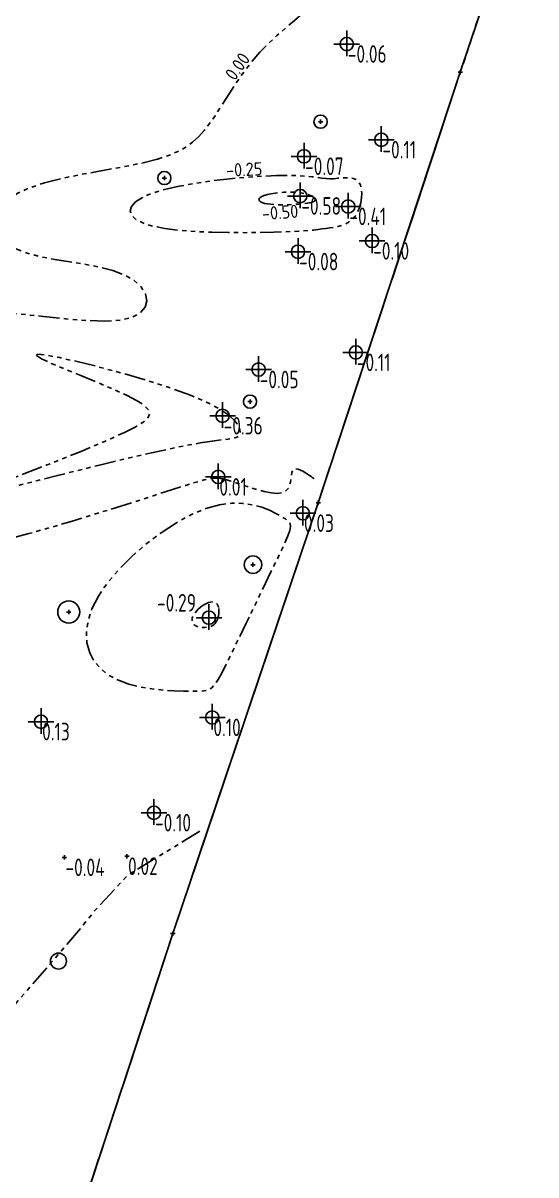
# Model space of a CAD drawing. Header units: metres. Extents: x -173 to 927, y -225 to 260.
# Drawn here: x 89 to 100.66, y 25.32 to 51.49 of the extents above; entities that cross this region are included whole.
import ezdxf
from ezdxf.enums import TextEntityAlignment as Align

# ---------------------------------------------------------------- set-up
doc = ezdxf.new("R2010")
doc.units = ezdxf.units.M
doc.header["$LTSCALE"] = 0.01
doc.header["$PDMODE"] = 2
doc.header["$PDSIZE"] = 0.05
for name, pattern in [('ACAD_ISO02W100', [15, 12, -3]), ('ACAD_ISO06W100', [36, 24, -3, 0, -3, 0, -3, 0, -3]), ('ACAD_ISO08W100', [36, 24, -3, 6, -3])]:
    doc.linetypes.add(name, pattern=pattern)
for name, color, linetype in [('Cadastre-Parcellaire', 252, 'ACAD_ISO08W100'), ('Clôture', 70, 'LIMITE1'), ('Courbes de niveau', 200, 'ACAD_ISO06W100'), ('Niveau', 7, 'Continuous'), ('TopoAlt', 7, 'Continuous'), ('TOPOJIS', 7, 'Continuous')]:
    doc.layers.add(name, color=color, linetype=linetype)
doc.layers.add('Tronc', color=35, linetype='Continuous', lineweight=25)
doc.styles.get("Standard").update_dxf_attribs({"font": 'isocp.shx'})
doc.linetypes.add('LIMITE1', pattern='A,6.35,-2.54,[133,ltypeshp.shx,S=2.54,R=0,X=-2.54,Y=0],-2.54,25.4', length=36.83)

# ---------------------------------------------------------------- blocks, each defined once
blk = doc.blocks.new('pn')
at = {"flags": 128}
for points in [[(0, -0.275), (0, 0.308)], [(-0.291, 0), (0.291, 0)]]:
    blk.add_lwpolyline(points, dxfattribs=at)
blk.add_circle((0, 0), 0.151)

msp = doc.modelspace()

# ---------------------------------------------------------------- linework, layer by layer
msp.add_circle((69.996, 17.37), 242.523)
at = {"layer": 'Cadastre-Parcellaire', "ltscale": 15}
msp.add_lwpolyline([(43.437, -10.054), (46.094, -2.168), (49.926, 9.62), (53.163, 19.437), (59.026, 37.146), (60.442, 41.496), (61.57, 44.963), (65.387, 56.736), (67.9, 64.561), (69.828, 70.517), (74.657, 68.91), (76.63, 68.241), (88.763, 64.102), (90.333, 63.687), (96.171, 61.747), (102.056, 59.788), (98.94, 50.37), (95.713, 40.592), (92.408, 30.803), (83.381, 3.344), (81.524, -2.567), (80.932, -4.568), (78.236, -12.329)], dxfattribs=at)
msp.add_lwpolyline([(133.538, 49.783), (103.105, -46.302), (96.253, -44.4), (70.468, -35.94), (72.377, -29.987), (75.662, -20.191), (78.236, -12.329), (80.932, -4.568), (81.524, -2.567), (83.381, 3.344), (92.408, 30.803), (95.713, 40.592), (98.94, 50.37), (102.056, 59.788), (118.611, 54.527), (133.538, 49.783)], close=True, dxfattribs=at)
at = {"layer": 'Clôture', "linetype": 'ACAD_ISO02W100'}
msp.add_line((98.94, 50.37), (102.056, 59.788), dxfattribs=at)
at = {"layer": 'Clôture'}
for p, q in [((98.94, 50.37), (95.713, 40.592)), ((95.713, 40.592), (92.408, 30.803)), ((83.381, 3.344), (92.408, 30.803))]:
    msp.add_line(p, q, dxfattribs=at)
at = {"layer": 'Courbes de niveau', "ltscale": 2, "flags": 128}
for points in [[(95.62, 41.135), (95.619, 41.135), (95.618, 41.136), (95.614, 41.139), (95.606, 41.144), (95.594, 41.153), (95.575, 41.166), (95.549, 41.184), (95.514, 41.209), (95.47, 41.239), (95.419, 41.272), (95.363, 41.305), (95.307, 41.334), (95.253, 41.354), (95.203, 41.362), (95.161, 41.354), (95.13, 41.327), (95.111, 41.278), (95.1, 41.212), (95.091, 41.135), (95.079, 41.054), (95.058, 40.975), (95.023, 40.905), (94.967, 40.848), (94.886, 40.813), (94.775, 40.803), (94.639, 40.816), (94.486, 40.846), (94.323, 40.889), (94.156, 40.94), (93.993, 40.993), (93.84, 41.045), (93.704, 41.09), (93.59, 41.124), (93.488, 41.144), (93.384, 41.149), (93.266, 41.138), (93.122, 41.108), (92.937, 41.057), (92.7, 40.985), (92.398, 40.889), (92.022, 40.768), (91.586, 40.629), (91.108, 40.478), (90.606, 40.322), (90.098, 40.167), (89.603, 40.021), (89.138, 39.89), (88.722, 39.782), (88.367, 39.701), (88.07, 39.647), (87.819, 39.618), (87.604, 39.613), (87.416, 39.63), (87.244, 39.666), (87.079, 39.721), (86.909, 39.791), (86.729, 39.876), (86.543, 39.973), (86.358, 40.08), (86.184, 40.193), (86.028, 40.311), (85.897, 40.432), (85.8, 40.553), (85.745, 40.67), (85.737, 40.784), (85.772, 40.892), (85.843, 40.993), (85.943, 41.088), (86.065, 41.175), (86.203, 41.255), (86.35, 41.326), (86.499, 41.387), (86.644, 41.44), (86.784, 41.484), (86.92, 41.521), (87.051, 41.553), (87.178, 41.581), (87.301, 41.608), (87.421, 41.634), (87.536, 41.66), (87.648, 41.69), (87.756, 41.724), (87.862, 41.765), (87.964, 41.814), (88.064, 41.874), (88.162, 41.946), (88.257, 42.033), (88.35, 42.137), (88.442, 42.258), (88.526, 42.394), (88.599, 42.541), (88.655, 42.695), (88.69, 42.852), (88.698, 43.008), (88.675, 43.16), (88.616, 43.303), (88.517, 43.434), (88.383, 43.553), (88.222, 43.658), (88.041, 43.75), (87.846, 43.828), (87.644, 43.891), (87.443, 43.94), (87.249, 43.974), (87.068, 43.994), (86.904, 44.004), (86.757, 44.01), (86.63, 44.016), (86.525, 44.029), (86.443, 44.054), (86.386, 44.096), (86.356, 44.161), (86.356, 44.252), (86.389, 44.362), (86.462, 44.483), (86.58, 44.606), (86.746, 44.723), (86.968, 44.823), (87.249, 44.9), (87.595, 44.943), (88.007, 44.948), (88.47, 44.922), (88.963, 44.876), (89.468, 44.822), (89.965, 44.769), (90.433, 44.731), (90.854, 44.717), (91.208, 44.738), (91.48, 44.802), (91.669, 44.904), (91.779, 45.033), (91.816, 45.181), (91.783, 45.337), (91.686, 45.493), (91.527, 45.639), (91.311, 45.765), (91.045, 45.865), (90.74, 45.943), (90.409, 46.007), (90.066, 46.063), (89.725, 46.119), (89.398, 46.181), (89.099, 46.258), (88.843, 46.356), (88.639, 46.48), (88.492, 46.626), (88.402, 46.788), (88.372, 46.959), (88.402, 47.134), (88.494, 47.306), (88.65, 47.469), (88.87, 47.617), (89.153, 47.746), (89.488, 47.856), (89.86, 47.951), (90.254, 48.035), (90.657, 48.11), (91.052, 48.181), (91.427, 48.25), (91.766, 48.321), (92.059, 48.396), (92.308, 48.478), (92.52, 48.568), (92.701, 48.669), (92.857, 48.781), (92.995, 48.908), (93.122, 49.049), (93.244, 49.207), (93.366, 49.384), (93.49, 49.575), (93.619, 49.778), (93.754, 49.988), (93.897, 50.202), (94.049, 50.416), (94.212, 50.625), (94.388, 50.828), (94.576, 51.019), (94.774, 51.202), (94.974, 51.377), (95.172, 51.546), (95.362, 51.713), (95.539, 51.878), (95.696, 52.044), (95.829, 52.212), (95.934, 52.385), (96.012, 52.56), (96.068, 52.734), (96.104, 52.904), (96.124, 53.068), (96.133, 53.222), (96.132, 53.364), (96.127, 53.492), (96.119, 53.602), (96.11, 53.699), (96.101, 53.784), (96.091, 53.861), (96.081, 53.933), (96.071, 54.005), (96.061, 54.079), (96.052, 54.158), (96.045, 54.246), (96.039, 54.348), (96.035, 54.467), (96.033, 54.609), (96.034, 54.778), (96.038, 54.979), (96.045, 55.216), (96.057, 55.494), (96.072, 55.814), (96.092, 56.166), (96.115, 56.537), (96.143, 56.914), (96.175, 57.283), (96.212, 57.632), (96.252, 57.947), (96.297, 58.216), (96.346, 58.427), (96.4, 58.586), (96.462, 58.698), (96.533, 58.773), (96.613, 58.815), (96.705, 58.834), (96.81, 58.836), (96.93, 58.828), (97.064, 58.817), (97.206, 58.806), (97.347, 58.801), (97.478, 58.803), (97.591, 58.816), (97.678, 58.845), (97.73, 58.892), (98.161, 59.467), (98.645, 59.937), (98.945, 60.431), (99.172, 61.216)], [(93.023, 33.128), (91.39, 32.133), (90.635, 31.325), (90.335, 30.952), (89.967, 30.513), (89.545, 30.023), (89.087, 29.501), (88.613, 28.966), (88.14, 28.435), (87.687, 27.929), (87.272, 27.465), (86.915, 27.062), (86.627, 26.734), (86.402, 26.47), (86.227, 26.255), (86.089, 26.075), (85.975, 25.914), (85.872, 25.755), (85.767, 25.585), (85.648, 25.388), (85.504, 25.152), (85.338, 24.883), (85.157, 24.591), (84.967, 24.285), (84.772, 23.973), (84.579, 23.667), (84.395, 23.375), (84.224, 23.106), (84.072, 22.869), (83.936, 22.664), (83.814, 22.488), (83.703, 22.34), (83.6, 22.218), (83.502, 22.12), (83.405, 22.045), (83.307, 21.991), (83.206, 21.955), (83.101, 21.936), (82.995, 21.929), (82.886, 21.931), (82.778, 21.941), (82.671, 21.953), (82.565, 21.967), (82.462, 21.977), (82.362, 21.982), (82.266, 21.983), (82.172, 21.98), (82.081, 21.974), (81.993, 21.966), (81.906, 21.957), (81.821, 21.949), (81.737, 21.942), (81.654, 21.937), (81.57, 21.935), (81.484, 21.935), (81.393, 21.94), (81.296, 21.948), (81.191, 21.96), (81.076, 21.978), (80.95, 22), (80.812, 22.028), (80.663, 22.059), (80.504, 22.093), (80.339, 22.126), (80.168, 22.159), (79.994, 22.188), (79.819, 22.212), (79.645, 22.23), (79.473, 22.239), (79.302, 22.242), (79.129, 22.239), (78.952, 22.231), (78.768, 22.22), (78.576, 22.207), (78.373, 22.194), (78.156, 22.181), (77.926, 22.169), (77.683, 22.159), (77.433, 22.148), (77.179, 22.136), (76.925, 22.122), (76.675, 22.105), (76.434, 22.083), (76.205, 22.056), (75.99, 22.024), (75.793, 21.986), (75.612, 21.946), (75.449, 21.904), (75.303, 21.862), (75.176, 21.823), (75.068, 21.786), (74.979, 21.756), (74.91, 21.731), (74.857, 21.713), (74.82, 21.7), (74.795, 21.691), (74.779, 21.686), (74.772, 21.683), (74.769, 21.682), (74.768, 21.682)]]:
    msp.add_lwpolyline(points, dxfattribs=at)
for points, elevation in [([(91.715, 47.528), (91.558, 47.427), (91.465, 47.324), (91.436, 47.221), (91.47, 47.122), (91.567, 47.029), (91.726, 46.946), (91.947, 46.876), (92.227, 46.821), (92.554, 46.781), (92.913, 46.753), (93.291, 46.736), (93.674, 46.728), (94.045, 46.726), (94.393, 46.73), (94.701, 46.736), (94.96, 46.745), (95.173, 46.754), (95.347, 46.764), (95.489, 46.775), (95.606, 46.786), (95.707, 46.798), (95.796, 46.81), (95.883, 46.822), (95.973, 46.834), (96.065, 46.849), (96.157, 46.868), (96.247, 46.893), (96.334, 46.927), (96.415, 46.972), (96.489, 47.03), (96.554, 47.103), (96.608, 47.193), (96.651, 47.295), (96.681, 47.404), (96.698, 47.516), (96.702, 47.624), (96.692, 47.725), (96.668, 47.813), (96.628, 47.882), (96.574, 47.93), (96.507, 47.959), (96.429, 47.972), (96.343, 47.974), (96.252, 47.969), (96.158, 47.961), (96.064, 47.953), (95.972, 47.95), (95.883, 47.955), (95.792, 47.966), (95.691, 47.98), (95.571, 47.996), (95.427, 48.011), (95.249, 48.023), (95.031, 48.028), (94.765, 48.024), (94.448, 48.01), (94.09, 47.986), (93.706, 47.95), (93.312, 47.905), (92.923, 47.849), (92.554, 47.783), (92.22, 47.707), (91.936, 47.622), (91.715, 47.528)], -0.25), ([(94.432, 47.551), (94.394, 47.526), (94.372, 47.501), (94.365, 47.476), (94.373, 47.452), (94.397, 47.43), (94.435, 47.409), (94.489, 47.392), (94.557, 47.379), (94.637, 47.37), (94.726, 47.363), (94.823, 47.36), (94.923, 47.359), (95.024, 47.361), (95.124, 47.365), (95.22, 47.37), (95.309, 47.377), (95.391, 47.385), (95.463, 47.395), (95.524, 47.406), (95.575, 47.42), (95.612, 47.435), (95.636, 47.453), (95.645, 47.473), (95.639, 47.496), (95.617, 47.52), (95.582, 47.545), (95.534, 47.569), (95.474, 47.592), (95.403, 47.612), (95.322, 47.628), (95.233, 47.64), (95.136, 47.647), (95.034, 47.649), (94.93, 47.645), (94.827, 47.638), (94.729, 47.627), (94.637, 47.612), (94.555, 47.594), (94.486, 47.573), (94.432, 47.551)], -0.5), ([(93.03, 41.949), (93.299, 41.991), (93.507, 42.019), (93.662, 42.038), (93.774, 42.055), (93.849, 42.074), (93.897, 42.101), (93.924, 42.142), (93.936, 42.2), (93.926, 42.276), (93.883, 42.369), (93.797, 42.476), (93.657, 42.598), (93.453, 42.732), (93.174, 42.877), (92.81, 43.033), (92.358, 43.196), (91.845, 43.361), (91.302, 43.52), (90.765, 43.666), (90.265, 43.79), (89.838, 43.887), (89.515, 43.947), (89.331, 43.965), (89.308, 43.934), (89.426, 43.862), (89.654, 43.756), (89.96, 43.626), (90.315, 43.48), (90.686, 43.326), (91.043, 43.175), (91.355, 43.033), (91.596, 42.909), (91.762, 42.799), (91.857, 42.699), (91.88, 42.604), (91.836, 42.51), (91.724, 42.412), (91.548, 42.306), (91.31, 42.187), (91.012, 42.051), (90.67, 41.904), (90.298, 41.75), (89.912, 41.594), (89.527, 41.441), (89.159, 41.297), (88.823, 41.168), (88.535, 41.057), (88.307, 40.97), (88.134, 40.904), (88.009, 40.857), (87.923, 40.825), (87.869, 40.805), (87.839, 40.794), (87.824, 40.788), (87.817, 40.786), (87.811, 40.783), (87.806, 40.781), (87.8, 40.778), (87.796, 40.774), (87.792, 40.771), (87.789, 40.767), (87.788, 40.763), (87.788, 40.758), (87.79, 40.754), (87.794, 40.749), (87.799, 40.744), (87.805, 40.74), (87.812, 40.735), (87.819, 40.731), (87.826, 40.728), (87.833, 40.724), (87.839, 40.722), (87.846, 40.72), (87.852, 40.718), (87.86, 40.718), (87.868, 40.718), (87.877, 40.719), (87.889, 40.721), (87.903, 40.724), (87.92, 40.729), (87.951, 40.737), (88.003, 40.751), (88.088, 40.773), (88.215, 40.807), (88.394, 40.853), (88.635, 40.915), (88.948, 40.995), (89.338, 41.095), (89.789, 41.209), (90.283, 41.332), (90.799, 41.459), (91.318, 41.583), (91.82, 41.7), (92.285, 41.803), (92.694, 41.888), (93.03, 41.949)], -0.25), ([(93.451, 38.19), (93.455, 38.15), (93.454, 38.107), (93.45, 38.064), (93.443, 38.021), (93.432, 37.979), (93.419, 37.94), (93.404, 37.904), (93.387, 37.874), (93.368, 37.848), (93.347, 37.826), (93.323, 37.808), (93.298, 37.793), (93.269, 37.781), (93.239, 37.772), (93.205, 37.765), (93.169, 37.76), (93.131, 37.757), (93.091, 37.756), (93.052, 37.758), (93.014, 37.763), (92.978, 37.771), (92.944, 37.783), (92.914, 37.799), (92.889, 37.819), (92.869, 37.842), (92.854, 37.869), (92.845, 37.9), (92.843, 37.933), (92.848, 37.969), (92.861, 38.007), (92.881, 38.047), (92.91, 38.088), (92.945, 38.13), (92.986, 38.171), (93.03, 38.209), (93.077, 38.245), (93.126, 38.276), (93.173, 38.302), (93.218, 38.321), (93.261, 38.333), (93.299, 38.337), (93.334, 38.334), (93.364, 38.324), (93.39, 38.308), (93.413, 38.286), (93.43, 38.259), (93.443, 38.227), (93.451, 38.19)], -0.25)]:
    msp.add_lwpolyline(points, close=True, dxfattribs=dict(at, elevation=elevation))
msp.add_lwpolyline([(94.751, 40.346), (94.603, 40.418), (94.428, 40.487), (94.227, 40.542), (93.999, 40.576), (93.746, 40.58), (93.466, 40.544), (93.16, 40.46), (92.831, 40.322), (92.487, 40.135), (92.139, 39.907), (91.797, 39.649), (91.474, 39.367), (91.178, 39.071), (90.922, 38.769), (90.716, 38.47), (90.569, 38.181), (90.478, 37.905), (90.442, 37.645), (90.456, 37.404), (90.518, 37.184), (90.624, 36.987), (90.77, 36.815), (90.954, 36.672), (91.17, 36.558), (91.411, 36.471), (91.667, 36.407), (91.928, 36.362), (92.186, 36.334), (92.431, 36.318), (92.653, 36.31), (92.844, 36.307), (92.996, 36.307), (93.116, 36.316), (93.212, 36.341), (93.292, 36.388), (93.366, 36.464), (93.441, 36.578), (93.527, 36.736), (93.631, 36.945), (93.761, 37.209), (93.911, 37.516), (94.074, 37.853), (94.245, 38.204), (94.415, 38.555), (94.577, 38.892), (94.726, 39.2), (94.853, 39.465), (94.952, 39.675), (95.024, 39.837), (95.068, 39.958), (95.084, 40.048), (95.072, 40.116), (95.033, 40.172), (94.966, 40.223), (94.872, 40.279), (94.751, 40.346)], close=True, dxfattribs=at)
at = {"layer": 'TOPOJIS'}
for p in [(96.359, 51.011, -0.06), (98.94, 50.37), (95.765, 49.248), (97.145, 48.837, -0.11), (95.388, 48.46, -0.07), (92.215, 47.967), (95.302, 47.558, -0.58), (96.393, 47.321, -0.41), (96.935, 46.537, -0.1), (95.252, 46.294, -0.08), (96.565, 44.005, -0.11), (94.357, 43.616, -0.05), (94.162, 42.887), (93.537, 42.565, -0.36), (93.44, 41.176, 0.01), (95.713, 40.592), (95.362, 40.352, 0.03), (94.229, 39.183), (90.042, 38.108), (93.228, 37.979, -0.29), (89.412, 35.615, 0.13), (93.303, 35.712, 0.1), (91.978, 33.547, -0.1), (89.943, 32.532, -0.04), (91.365, 32.558, 0.02), (92.408, 30.803)]:
    msp.add_point(p, dxfattribs=at)
at = {"layer": 'Tronc'}
for centre, radius in [((95.765, 49.248), 0.15), ((92.215, 47.967), 0.15), ((94.162, 42.887), 0.15), ((94.229, 39.183), 0.2), ((90.042, 38.108), 0.25), ((89.809, 30.177), 0.182)]:
    msp.add_circle(centre, radius, dxfattribs=at)

# ---------------------------------------------------------------- block references
at = {"layer": 'Niveau'}
for p in [(96.359, 51.011), (97.145, 48.837), (95.388, 48.46), (95.302, 47.558), (96.393, 47.321), (95.252, 46.294), (96.935, 46.537), (96.565, 44.005), (94.357, 43.616), (93.537, 42.565), (93.44, 41.176), (95.362, 40.352), (93.228, 37.979), (89.412, 35.615), (93.303, 35.712), (91.978, 33.547), (91.978, 33.547), (91.978, 33.547)]:
    msp.add_blockref('pn', p, dxfattribs=at)

# ---------------------------------------------------------------- texts
at = {"layer": 'Courbes de niveau', "ltscale": 2}
for s, rotation, p in [('0.00', 54.567, (93.877, 50.503)), ('-0.25', 2.5137, (94.028, 48.162)), ('-0.50', 4.1423, (94.844, 47.187))]:
    msp.add_text(s, height=0.3, rotation=rotation, dxfattribs=at).set_placement(p, align=Align.MIDDLE_CENTER)
at = {"layer": 'TopoAlt', "width": 0.8}
for s, p in [('-0.06', (96.384, 50.986, -0.06)), ('-0.11', (97.17, 48.812, -0.11)), ('-0.07', (95.413, 48.435, -0.07)), ('-0.58', (95.327, 47.533, -0.58)), ('-0.41', (96.418, 47.296, -0.41)), ('-0.10', (96.96, 46.512, -0.1)), ('-0.08', (95.277, 46.269, -0.08)), ('-0.11', (96.59, 43.98, -0.11)), ('-0.05', (94.382, 43.591, -0.05)), ('-0.36', (93.562, 42.54, -0.36)), ('0.01', (93.465, 41.151, 0.01)), ('0.03', (95.387, 40.327, 0.03)), ('-0.29', (92.049, 38.517, -0.29)), ('0.10', (93.328, 35.687, 0.1)), ('0.13', (89.437, 35.59, 0.13)), ('-0.10', (92.003, 33.522, -0.1)), ('-0.04', (89.968, 32.507, -0.04)), ('0.02', (91.39, 32.533, 0.02))]:
    msp.add_text(s, height=0.4, dxfattribs=at).set_placement(p, align=Align.TOP_LEFT)

doc.saveas('drawing.dxf')
